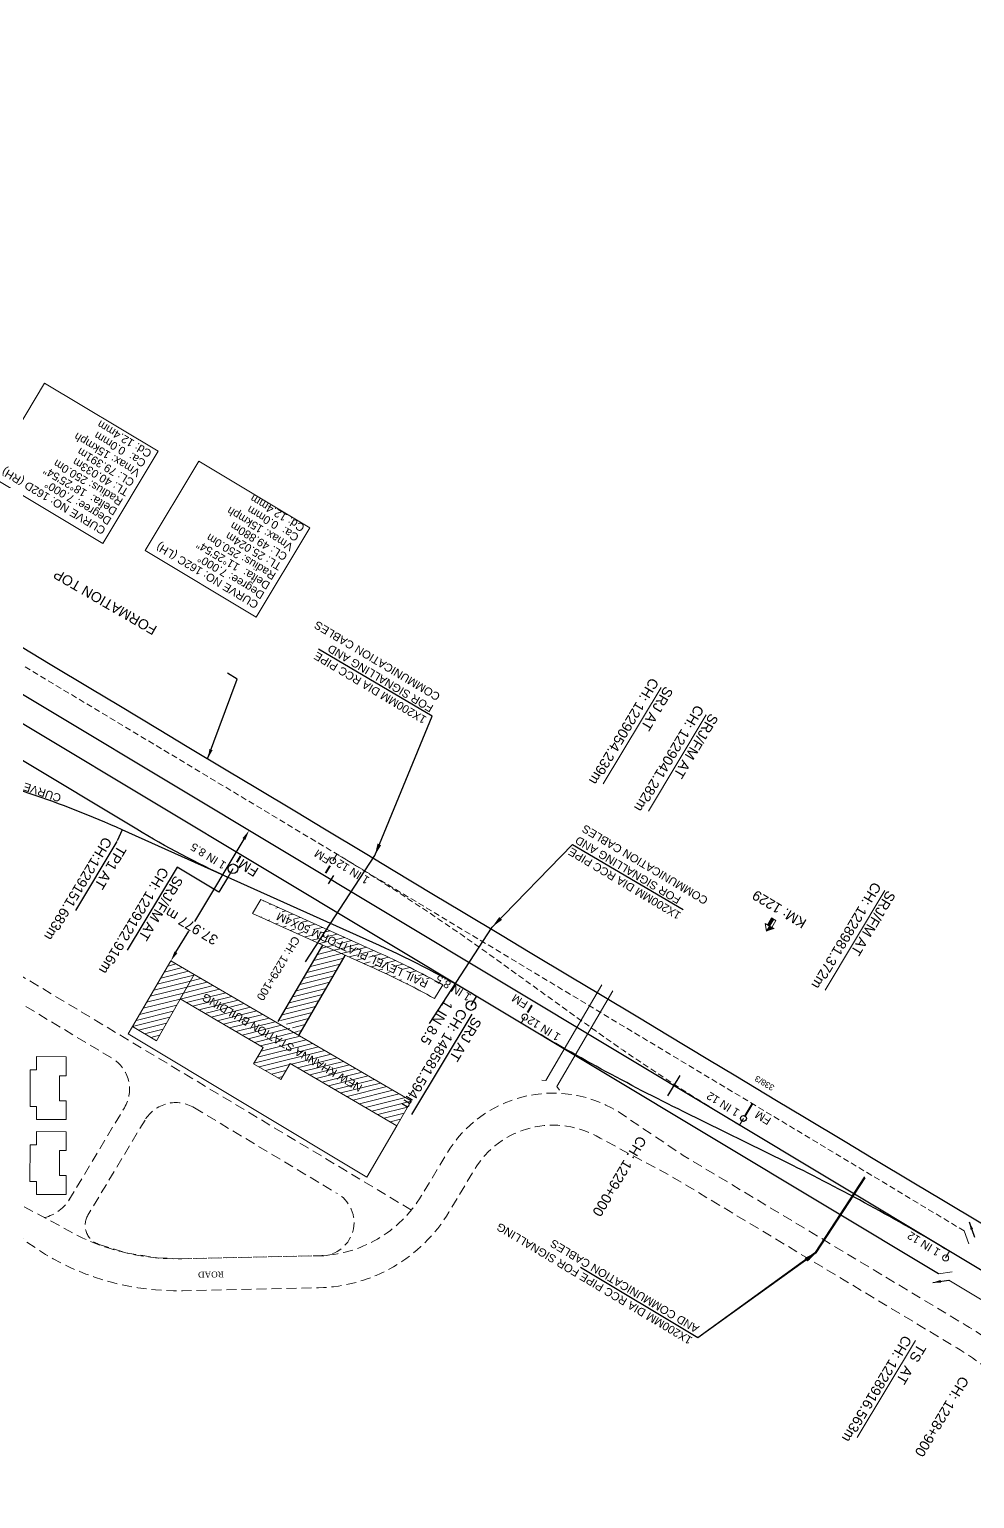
# Model space of a CAD drawing. Header units: metres. Extents: x 609381 to 616074, y 3398603 to 3402640.
# Drawn here: x 612703.7 to 612940, y 3400439.1 to 3400806.3 of the extents above; entities that cross this region are included whole.
import ezdxf
from ezdxf.enums import TextEntityAlignment as Align

# ---------------------------------------------------------------- set-up
doc = ezdxf.new("R2010")
doc.units = ezdxf.units.M
doc.header["$MEASUREMENT"] = 0
doc.linetypes.add('DASHED', pattern=[0.75, 0.5, -0.25])
doc.layers.get('Defpoints').update_dxf_attribs({"lineweight": 0})
for name, color, linetype, lineweight in [('C-ALIG-LABL-DG', 1, 'Continuous', 25), ('C-ALIG-LABL-DG-MARK', 1, 'Continuous', 25), ('DFC FUTURE LINE', 5, 'DASHED', 0), ('Km post', 1, 'Continuous', 13), ("NEW KHANNA CROSSING STN. SRJ's", 10, 'Continuous', 0), ('OHE MAST TEXT', 7, 'Continuous', 0), ('Proposed Curve_Details', 10, 'Continuous', 0), ('PROPOSED DFCC TRACK', 1, 'Continuous', 0), ('PROPOSED DRAIN CUM RETAINING WALL', 144, 'Continuous', 30), ('PROPOSED FEATURES', 1, 'Continuous', 0), ('PROPOSED FORMATION LINE - PLAN', 187, 'Continuous', 0), ('Text', 7, 'Continuous', 13)]:
    doc.layers.add(name, color=color, linetype=linetype, lineweight=lineweight)
for name, color, linetype in [('DFCC LINE', 1, 'Continuous'), ('NEW KHANNA LOOP LINES', 1, 'Continuous'), ('Signalling cable pipes', 234, 'Continuous')]:
    doc.layers.add(name, color=color, linetype=linetype)
doc.styles.add('Arial', font='arial.ttf')
doc.styles.get("Standard").update_dxf_attribs({"font": 'arial.ttf'})
doc.styles.add('Style-Arial', font='arial.ttf')
doc.dimstyles.new('DIM', dxfattribs={"dimtxt": 2.5, "dimasz": 2.5, "dimexe": 0.18, "dimexo": 0.0625, "dimgap": 0.09, "dimtad": 0, "dimtih": 1, "dimtoh": 1, "dimdec": 3, "dimzin": 0, "dimdsep": 46, "dimtxsty": 'Standard', "dimcen": 0.09, "dimadec": 0, "dimazin": 0, "dimtfac": 1, "dimtdec": 3, "dimtofl": 0, "dimtmove": 0, "dimatfit": 3, "dimfxl": 1, "dimtolj": 1, "dimtzin": 0, "dimarcsym": 0})
doc.dimstyles.new('ISO-25', dxfattribs={"dimtxt": 2.5, "dimasz": 2.5, "dimexe": 1.25, "dimexo": 0.625, "dimtad": 1, "dimtxsty": 'Standard', "dimcen": 2.5, "dimadec": 0, "dimazin": 0, "dimtfac": 1, "dimtmove": 0, "dimatfit": 3, "dimfxl": 1, "dimarcsym": 0})
doc.dimstyles.get("Standard").update_dxf_attribs({"dimtxt": 2.5, "dimasz": 2.5, "dimexe": 0.18, "dimexo": 0.0625, "dimgap": 0.09, "dimtad": 0, "dimtih": 1, "dimtoh": 1, "dimdec": 3, "dimzin": 0, "dimdsep": 46, "dimtxsty": 'Standard', "dimcen": 0.09, "dimadec": 0, "dimazin": 0, "dimtfac": 1, "dimtdec": 3, "dimtofl": 0, "dimtmove": 0, "dimatfit": 3, "dimfxl": 1, "dimtolj": 1, "dimtzin": 0, "dimarcsym": 0})
pattern_1 = [(194.02077, (612007.361, 3401057.0714), (0.302842, -1.21276), [])]

# ---------------------------------------------------------------- blocks, each defined once
blk = doc.blocks.new('Tick Hor')
blk.add_lwpolyline([(-0.5, 0), (0.5, 0)])
blk = doc.blocks.new('KM Post')
at = {"layer": 'Km post', "lineweight": 13}
h = blk.add_hatch(color=256, dxfattribs=at)
h.paths.add_polyline_path([(0, -8.9), (1.63, -8.9), (1.63, -3.79), (0, -3.79)])
h.paths.add_polyline_path([(0, -3.79), (0, 0), (-3.36, -3.79)])
for p, q in [((0, -8.9), (0, 0)), ((3.13, -3.79), (0, 0)), ((3.13, -3.79), (-3.36, -3.79))]:
    blk.add_line(p, q, dxfattribs=at)
blk.add_lwpolyline([(1.63, -3.79), (1.63, -8.9), (-1.63, -8.9), (-1.63, -3.79)], dxfattribs=at)
blk = doc.blocks.new('TRAP')
at = {"color": 1, "linetype": 'Continuous', "lineweight": 13, "flags": 128}
for points in [[(-1.29, 0.77), (-0.15, -2.47)], [(1.29, -0.77), (0.15, 2.47)]]:
    blk.add_lwpolyline(points, dxfattribs=at)
blk = doc.blocks.new('*D127')
at = {"color": 0, "lineweight": -2, "transparency": 16777216}
for p, q in [((612757.29, 3400603.92), (612744.91, 3400583.31)), ((612758.52, 3400606.1), (612758.42, 3400606.16)), ((612740.31, 3400575.65), (612743.5, 3400580.96)), ((612739.08, 3400573.48), (612739.18, 3400573.41))]:
    blk.add_line(p, q, dxfattribs=at)
at = {"color": 0, "transparency": 16777216}
for points in [[(612757.64, 3400603.71), (612756.93, 3400604.14), (612758.57, 3400606.07)], [(612740.67, 3400575.44), (612739.96, 3400575.87), (612739.03, 3400573.51)]]:
    blk.add_solid(points, dxfattribs=at)
at = {"layer": 'Defpoints', "color": 0, "transparency": 16777216}
for p in [(612758.57, 3400606.07), (612758.57, 3400606.07), (612739.03, 3400573.51)]:
    blk.add_point(p, dxfattribs=at)
at = {"color": 0, "lineweight": 13, "transparency": 16777216, "insert": (612744.21, 3400582.13), "char_height": 2.5, "attachment_point": 5, "rotation": 149.0208}
blk.add_mtext('\\A1;37.977 m', dxfattribs=at)

msp = doc.modelspace()

# ---------------------------------------------------------------- hatches: boundary and pattern name
at = {"lineweight": 13}
h = msp.add_hatch(dxfattribs=at)
h.set_pattern_fill('ANSI31', color=1, scale=10)
h.set_pattern_definition(pattern_1)
edge = h.paths.add_edge_path()
edge.add_arc((612695.8768, 3400365.4458), 226.62, 61.225947, 65.784378)
edge.add_line((612788.83, 3400572.1251), (612759.4167, 3400585.3536))
edge.add_arc((612695.8768, 3400365.4458), 230.62, 61.187681, 65.784378)
edge.add_line((612790.4706, 3400575.7731), (612761.49, 3400588.8071))
h.paths.add_polyline_path([(612804.2694, 3400568.7691), (612765.7883, 3400586.4268), (612764.4936, 3400583.6053), (612802.9747, 3400565.9476)], flags=24)
h = msp.add_hatch(dxfattribs=at)
h.set_pattern_fill('ANSI31', color=1, scale=10)
h.set_pattern_definition(pattern_1)
h.paths.add_polyline_path([(612769.4075, 3400555.8101), (612768.9477, 3400556.0777), (612770.0342, 3400555.4453), (612770.9924, 3400554.8876)])
h.paths.add_polyline_path([(612766.011, 3400557.787), (612766.4915, 3400557.5074), (612766.1556, 3400558.8262), (612765.6652, 3400557.9883)])
edge = h.paths.add_edge_path()
edge.add_line((612766.1461, 3400558.8144), (612777.0285, 3400577.4328))
edge.add_line((612777.0285, 3400577.4328), (612782.6835, 3400574.8894))
edge.add_line((612771.4186, 3400555.6168), (612782.6835, 3400574.8894))
edge.add_line((612766.4915, 3400557.5074), (612768.9477, 3400556.0777))
edge.add_line((612770.8022, 3400554.9983), (612771.4158, 3400555.6184))
h = msp.add_hatch(dxfattribs=at)
h.set_pattern_fill('ANSI31', color=1, scale=10)
h.set_pattern_definition(pattern_1)
h.paths.add_polyline_path([(612739.0267, 3400573.5074), (612744.8369, 3400570.1113), (612735.4225, 3400553.5488), (612729.4136, 3400557.0608)])
h = msp.add_hatch(dxfattribs=at)
h.set_pattern_fill('ANSI31', color=1, scale=10)
h.set_pattern_definition(pattern_1)
h.paths.add_polyline_path([(612744.8369, 3400570.1113), (612799.1386, 3400538.5052), (612795.5179, 3400532.3107), (612768.858, 3400547.8934), (612766.4913, 3400543.8444), (612759.7141, 3400547.8057), (612762.0808, 3400551.8547), (612741.3479, 3400563.9731)])
h.paths.add_polyline_path([(612787.8149, 3400542.5956), (612746.7349, 3400566.654), (612745.1661, 3400563.9752), (612786.2461, 3400539.9168)], flags=24)

# ---------------------------------------------------------------- linework, layer by layer
at = {"color": 1, "lineweight": 13}
for points in [[(612722.0014, 3400677.7799), (612693.6178, 3400694.8205), (612707.4667, 3400717.8879), (612735.8503, 3400700.8473)], [(612760.3576, 3400659.404), (612732.6343, 3400676.0482), (612746.0118, 3400698.3303), (612773.7351, 3400681.6862)]]:
    msp.add_lwpolyline(points, close=True, dxfattribs=at)
for points in [[(612739.0267, 3400573.5074), (612744.8369, 3400570.1113), (612735.4225, 3400553.5488), (612729.4136, 3400557.0608), (612739.0267, 3400573.5074)], [(612744.8369, 3400570.1113), (612799.1386, 3400538.5052), (612795.5179, 3400532.3107), (612768.858, 3400547.8934), (612766.4913, 3400543.8444), (612759.7141, 3400547.8057), (612762.0808, 3400551.8547), (612741.3479, 3400563.9731)], [(612741.3479, 3400563.9731), (612744.8381, 3400570.1107)], [(612729.4141, 3400557.0604), (612728.3345, 3400555.2622), (612787.9967, 3400519.4429), (612795.5179, 3400532.3107)], [(612705.44, 3400533.8311), (612712.8588, 3400533.8173), (612712.8676, 3400538.5573), (612711.1928, 3400538.5604), (612711.2044, 3400544.8004), (612712.8792, 3400544.7973), (612712.888, 3400549.5373), (612705.4702, 3400549.5617), (612705.4631, 3400546.2817), (612703.8543, 3400546.2847), (612703.8373, 3400537.1247), (612705.4461, 3400537.1111), (612705.44, 3400533.8417)], [(612705.4052, 3400515.1112), (612712.824, 3400515.0974), (612712.8328, 3400519.8374), (612711.158, 3400519.8405), (612711.1696, 3400526.0805), (612712.8444, 3400526.0773), (612712.8532, 3400530.8173), (612705.4354, 3400530.8417), (612705.4284, 3400527.5618), (612703.8195, 3400527.5647), (612703.8025, 3400518.4048), (612705.4113, 3400518.3911), (612705.4052, 3400515.1218)]]:
    msp.add_lwpolyline(points, dxfattribs=at)
at = {"color": 5, "lineweight": 13}
msp.add_lwpolyline([(612938.5255, 3400502.759), (612937.3886, 3400505.9988)], dxfattribs=at)
at = {"layer": 'C-ALIG-LABL-DG', "color": 1, "linetype": 'Continuous', "lineweight": 25}
msp.add_line((612864.7651, 3400542.3139), (612863.4783, 3400540.1705), dxfattribs=at)
at = {"layer": 'C-ALIG-LABL-DG-MARK', "color": 1, "linetype": 'Continuous', "lineweight": 25}
msp.add_line((612726.8432, 3400606.2533), (612725.6126, 3400603.5173), dxfattribs=at)
at = {"layer": 'DFC FUTURE LINE', "lineweight": 0, "ltscale": 3, "flags": 128}
for points in [[(612885.1956, 3400537.338), (612017.4715, 3401058.2913)], [(612937.3867, 3400506.0041), (612885.1956, 3400537.338)]]:
    msp.add_lwpolyline(points, dxfattribs=at)
msp.add_lwpolyline([(612881.185, 3400532.4559, -0.02078913), (612842.6546, 3400557.8245), (612819.0449, 3400574.8166, 0.02078909), (612780.5146, 3400600.1851)], format="xyb", dxfattribs=at)
at = {"layer": 'DFCC LINE', "lineweight": 30, "flags": 128}
for points in [[(613958.1459, 3399885.8837), (611491.7053, 3401366.6543)], [(613958.1453, 3399885.8841), (611491.7061, 3401366.6538)]]:
    msp.add_lwpolyline(points, dxfattribs=at)
at = {"layer": 'DFCC LINE', "flags": 128}
for points in [[(612930.9526, 3400495.2872), (611523.7808, 3401340.1072), (611516.0646, 3401344.7397)], [(612730.4946, 3400606.3921), (611799.3492, 3401165.4215)], [(612791.1679, 3400577.3236), (612726.8432, 3400606.2533)], [(612725.5237, 3400603.2996), (612715.2184, 3400586.1261)], [(612753.1735, 3400594.222), (612751.0238, 3400590.6413), (612740.5684, 3400596.9184), (612728.1232, 3400576.1561)], [(612754.5499, 3400596.5145), (612753.263, 3400594.3711)], [(612814.0609, 3400562.3282), (612815.4452, 3400564.6341)], [(612814.228, 3400560.2035), (612799.1792, 3400535.1375)]]:
    msp.add_lwpolyline(points, dxfattribs=at)
for points in [[(612726.8432, 3400606.2533, 0.04992096), (612679.6196, 3400622.054)], [(612753.2631, 3400594.3711, -0.02746644), (612730.4946, 3400606.3921)], [(612815.4583, 3400564.6262, 0.02952039), (612791.1679, 3400577.3236)]]:
    msp.add_lwpolyline(points, format="xyb", dxfattribs=at)
at = {"layer": 'DFCC LINE', "const_width": 0.5, "flags": 128}
msp.add_lwpolyline([(612756.4752, 3400599.7214), (612755.5125, 3400598.1179)], dxfattribs=at)
at = {"layer": 'DFCC LINE'}
for centre in [(612754.5499, 3400596.5145), (612814.0609, 3400562.3282)]:
    msp.add_circle(centre, 1.2, dxfattribs=at)
at = {"layer": "NEW KHANNA CROSSING STN. SRJ's", "color": 10, "linetype": 'Continuous', "lineweight": 13, "flags": 128}
for points in [[(612861.5728, 3400641.7898), (612847.1087, 3400617.6976)], [(612872.8589, 3400635.014), (612858.3948, 3400610.9219)]]:
    msp.add_lwpolyline(points, dxfattribs=at)
at = {"layer": "NEW KHANNA CROSSING STN. SRJ's", "color": 5, "linetype": 'Continuous', "lineweight": 18, "flags": 128}
for points in [[(612779.5156, 3400598.5167), (612780.5165, 3400600.1839)], [(612882.18, 3400534.1133), (612881.185, 3400532.4559)]]:
    msp.add_lwpolyline(points, dxfattribs=at)
at = {"layer": "NEW KHANNA CROSSING STN. SRJ's", "color": 5, "linetype": 'Continuous', "lineweight": 18, "const_width": 0.5, "flags": 128}
for points in [[(612778.8273, 3400597.2883), (612777.7125, 3400595.4314)], [(612884.4021, 3400537.8144), (612882.521, 3400534.6812)]]:
    msp.add_lwpolyline(points, dxfattribs=at)
at = {"layer": "NEW KHANNA CROSSING STN. SRJ's", "color": 5, "linetype": 'Continuous', "lineweight": 13, "flags": 128}
msp.add_lwpolyline([(612917.5175, 3400591.0785), (612902.5869, 3400566.2093)], dxfattribs=at)
at = {"layer": "NEW KHANNA CROSSING STN. SRJ's", "color": 1, "linetype": 'Continuous', "lineweight": 18, "const_width": 0.5, "flags": 128}
msp.add_lwpolyline([(612829.3105, 3400562.443), (612828.1957, 3400560.5861)], dxfattribs=at)
at = {"layer": "NEW KHANNA CROSSING STN. SRJ's", "color": 10, "linetype": 'Continuous', "lineweight": 18, "flags": 128}
for points in [[(612827.5265, 3400559.4714), (612826.6039, 3400557.9348)], [(612827.5265, 3400559.4714), (612826.6039, 3400557.9348)], [(612932.7047, 3400499.257), (612933.7057, 3400500.9242)]]:
    msp.add_lwpolyline(points, dxfattribs=at)
at = {"layer": "NEW KHANNA CROSSING STN. SRJ's", "color": 5, "linetype": 'Continuous', "lineweight": 20}
msp.add_circle((612779.5156, 3400598.5167), 0.75, dxfattribs=at)
at = {"layer": "NEW KHANNA CROSSING STN. SRJ's", "color": 10, "linetype": 'Continuous', "lineweight": 20}
for centre in [(612827.5265, 3400559.4714), (612827.5265, 3400559.4714), (612932.7047, 3400499.257)]:
    msp.add_circle(centre, 0.75, dxfattribs=at)
at = {"layer": "NEW KHANNA CROSSING STN. SRJ's", "color": 5, "linetype": 'Continuous', "lineweight": 25}
msp.add_circle((612882.18, 3400534.1133), 0.75, dxfattribs=at)
at = {"layer": 'PROPOSED DFCC TRACK', "linetype": 'Continuous', "flags": 128}
for points in [[(612846.7511, 3400567.4692), (612832.7816, 3400543.5693), (612831.7336, 3400543.6666)], [(612849.5102, 3400565.9866), (612835.5406, 3400542.0867), (612836.1479, 3400541.227)]]:
    msp.add_lwpolyline(points, dxfattribs=at)
at = {"layer": 'PROPOSED DRAIN CUM RETAINING WALL', "flags": 128}
msp.add_lwpolyline([(612941.8966, 3400507.6705), (612931.7535, 3400513.7601), (612924.7495, 3400517.965), (612914.5834, 3400524.0685), (612907.6024, 3400528.2596), (612897.4524, 3400534.3534), (612890.4554, 3400538.5541), (612880.3053, 3400544.6479), (612873.3083, 3400548.8487), (612863.1478, 3400554.9487), (612856.1612, 3400559.1432), (612846.001, 3400565.2431), (612839.0141, 3400569.4378), (612828.8728, 3400575.5263), (612821.8671, 3400579.7323), (612811.721, 3400585.8236), (612804.72, 3400590.0269), (612794.5735, 3400596.1185), (612787.5729, 3400600.3214), (612777.429, 3400606.4115), (612770.4258, 3400610.616), (612760.2816, 3400616.7062), (612753.2787, 3400620.9105), (612743.1388, 3400626.9982), (612736.1317, 3400631.205), (612725.9919, 3400637.2926), (612718.9846, 3400641.4996), (612708.8431, 3400647.5882), (612701.8375, 3400651.7941)], dxfattribs=at)
at = {"layer": 'PROPOSED FEATURES', "linetype": 'DASHED', "lineweight": 18, "ltscale": 5}
for p, q in [((612799.1567, 3400511.2272), (612588.4419, 3400637.7335)), ((612744.8993, 3400536.7958), (612780.2681, 3400515.5689))]:
    msp.add_line(p, q, dxfattribs=at)
at = {"layer": 'PROPOSED FEATURES'}
for p, q in [((612759.4167, 3400585.3536), (612761.49, 3400588.8071)), ((612807.0223, 3400567.5157), (612804.9619, 3400564.0838))]:
    msp.add_line(p, q, dxfattribs=at)
at = {"layer": 'PROPOSED FEATURES', "linetype": 'DASHED', "lineweight": 18, "ltscale": 5, "flags": 128}
msp.add_lwpolyline([(612713.5391, 3400513.6903), (612727.415, 3400536.8028, 0.41421356), (612724.3314, 3400549.1516), (612586.3466, 3400631.9932)], format="xyb", dxfattribs=at)
at = {"layer": 'PROPOSED FEATURES'}
for points in [[(612804.9619, 3400564.0838, 0.01989253), (612788.83, 3400572.1251), (612759.4167, 3400585.3536)], [(612807.0223, 3400567.5157, 0.02005956), (612790.4706, 3400575.7731), (612761.49, 3400588.8071)]]:
    msp.add_lwpolyline(points, format="xyb", dxfattribs=at)
at = {"layer": 'PROPOSED FEATURES', "color": 1, "linetype": 'Continuous', "lineweight": 25, "flags": 128}
for points in [[(612765.8578, 3400558.3212), (612777.0285, 3400577.4328)], [(612770.9924, 3400554.8876), (612782.6327, 3400574.8024)]]:
    msp.add_lwpolyline(points, dxfattribs=at)
at = {"layer": 'PROPOSED FEATURES', "linetype": 'DASHED', "lineweight": 18, "ltscale": 5}
msp.add_lwpolyline([(612732.5667, 3400533.727), (612718.3088, 3400509.9784, 0.48518287), (612721.096, 3400502.6349), (612727.8046, 3400500.5259), (612735.6184, 3400499.2708), (612741.792, 3400499.0648), (612776.271, 3400499.8173)], format="xyb", dxfattribs=at)
for centre, radius, start, end in [((612740.2684, 3400529.0908), 8.9895, 58.993009, 149.087779), ((612776.4735, 3400508.1299), 8.3509, 265.324934, 62.974245), ((612705.1221, 3400519.0898), 10, 283.163912, 330.813593)]:
    msp.add_arc(centre, radius, start, end, dxfattribs=at)
at = {"layer": 'PROPOSED FORMATION LINE - PLAN', "lineweight": 0, "flags": 128}
msp.add_lwpolyline([(612941.8966, 3400507.6705), (612931.7535, 3400513.7601), (612924.7495, 3400517.965), (612914.5834, 3400524.0685), (612907.6024, 3400528.2596), (612897.4524, 3400534.3534), (612890.4554, 3400538.5541), (612880.3053, 3400544.6479), (612873.3083, 3400548.8487), (612863.1478, 3400554.9487), (612856.1612, 3400559.1432), (612846.001, 3400565.2431), (612839.0141, 3400569.4378), (612828.8728, 3400575.5263), (612821.8671, 3400579.7323), (612811.721, 3400585.8236), (612804.72, 3400590.0269), (612794.5735, 3400596.1185), (612787.5729, 3400600.3214), (612777.429, 3400606.4115), (612770.4258, 3400610.616), (612760.2816, 3400616.7062), (612753.2787, 3400620.9105), (612743.1388, 3400626.9982), (612736.1317, 3400631.205), (612725.9919, 3400637.2926), (612718.9846, 3400641.4996), (612708.8431, 3400647.5882), (612701.8375, 3400651.7941)], dxfattribs=at)
at = {"layer": 'Signalling cable pipes', "lineweight": 30}
for points in [[(612772.7093, 3400573.2987), (612790.0045, 3400599.8216)], [(612803.6522, 3400557.8874), (612819.3642, 3400581.9492)], [(612900.1756, 3400500.6206), (612912.4949, 3400519.5127)], [(612900.3453, 3400500.5148), (612912.6064, 3400519.3175)]]:
    msp.add_lwpolyline(points, dxfattribs=at)

# ---------------------------------------------------------------- block references
at = {"layer": 'C-ALIG-LABL-DG', "color": 1, "linetype": 'Continuous', "lineweight": 25, "rotation": 239.0207664157784}
for p, xscale, yscale, zscale in [((612779.0297, 3400593.7867), 2.5, 2.5, 2.5), ((612864.7651, 3400542.3139), 6.000000000000001, 6.000000000000001, 6.000000000000001)]:
    msp.add_blockref('Tick Hor', p, dxfattribs=dict(at, xscale=xscale, yscale=yscale, zscale=zscale))
at = {"layer": 'NEW KHANNA LOOP LINES', "color": 5, "linetype": 'Continuous', "lineweight": 0, "rotation": 0.02854849621377911}
msp.add_blockref('TRAP', (612938.6766, 3400505.23), dxfattribs=at)
at = {"layer": 'NEW KHANNA LOOP LINES', "linetype": 'Continuous', "lineweight": 0, "xscale": -0.9999999999999973, "rotation": 118.0129843501698}
msp.add_blockref('TRAP', (612932.2423, 3400494.5127), dxfattribs=at)

# ---------------------------------------------------------------- texts
at = {"layer": 'C-ALIG-LABL-DG', "color": 1, "style": 'Arial'}
msp.add_text('CH: 1229+100', height=2, rotation=239.020766, dxfattribs=at).set_placement((612769.6951, 3400579.8847))
at = {"layer": 'DFCC LINE', "char_height": 2.5, "attachment_point": 4, "rotation": 239.020762, "line_spacing_factor": 0.648, "style": 'Style-Arial'}
for s, insert, width in [('\\pxsm1;TP1 AT \\PCH:1229151.683m ', (612725.1603, 3400602.9899), 45.943918), ('\\pxsm1;SRJ/FM AT \\PCH: 1229122.916m ', (612739.3547, 3400595.4392), 47.73987), ('\\pxsm1;SRJ AT \\PCH: 148581.594m \\P\\ps*;1 IN 8.5', (612812.1776, 3400561.1933), 28.145737)]:
    msp.add_mtext(s, dxfattribs=dict(at, insert=insert, width=width))
at = {"layer": 'DFCC LINE', "attachment_point": 4, "rotation": 148, "line_spacing_factor": 0.60036, "style": 'Style-Arial'}
for s, insert, char_height in [('1 IN 8.5', (612752.5345, 3400597.0898), 2), ('FM', (612760.5256, 3400595.4042), 2.5), ('1 IN 8.5', (612813.7624, 3400564.1147), 2)]:
    msp.add_mtext(s, dxfattribs=dict(at, insert=insert, char_height=char_height))
at = {"layer": "NEW KHANNA CROSSING STN. SRJ's", "linetype": 'Continuous', "lineweight": 13, "char_height": 2.5, "width": 47.160061, "attachment_point": 4, "rotation": 239.020762, "line_spacing_factor": 0.648, "style": 'Style-Arial'}
for s, insert in [('\\pxsm1;SRJ AT \\PCH: 1229054.239m', (612861.867, 3400642.7519)), ('\\pxsm1;SRJ/FM AT \\PCH: 1229041.282m', (612873.1531, 3400635.9761))]:
    msp.add_mtext(s, dxfattribs=dict(at, insert=insert))
at = {"layer": "NEW KHANNA CROSSING STN. SRJ's", "color": 5, "linetype": 'Continuous', "lineweight": 13, "char_height": 2, "attachment_point": 4, "rotation": 148, "line_spacing_factor": 0.60036, "style": 'Style-Arial'}
for s, insert in [('FM', (612778.6043, 3400598.4753)), ('1 IN 12', (612788.3454, 3400593.3548)), ('1 IN 12', (612880.8758, 3400535.2792)), ('FM', (612888.7661, 3400533.2079))]:
    msp.add_mtext(s, dxfattribs=dict(at, insert=insert))
at = {"layer": "NEW KHANNA CROSSING STN. SRJ's", "color": 1, "linetype": 'Continuous', "lineweight": 13, "insert": (612827.9693, 3400562.3236), "char_height": 2, "attachment_point": 4, "rotation": 148, "line_spacing_factor": 0.60036, "style": 'Style-Arial'}
msp.add_mtext('FM', dxfattribs=at)
at = {"layer": "NEW KHANNA CROSSING STN. SRJ's", "linetype": 'Continuous', "lineweight": 13, "char_height": 2, "attachment_point": 4, "rotation": 148, "line_spacing_factor": 0.60036, "style": 'Style-Arial'}
for insert in [(612836.0914, 3400554.1697, 18.4048), (612931.0739, 3400500.3754)]:
    msp.add_mtext('1 IN 12', dxfattribs=dict(at, insert=insert))
at = {"layer": 'NEW KHANNA LOOP LINES', "color": 1, "linetype": 'Continuous', "lineweight": 13, "style": 'Arial'}
msp.add_text('NEW KHANNA STATION BUILDING ', height=2, rotation=149.644825, dxfattribs=at).set_placement((612746.3973, 3400565.0537), align=Align.MIDDLE_RIGHT)
at = {"layer": 'OHE MAST TEXT', "style": 'Arial'}
msp.add_text('338/3', height=1.5, rotation=149, dxfattribs=at).set_placement((612890.0817, 3400542.2328))
at = {"layer": 'Proposed Curve_Details', "color": 1, "lineweight": 13, "style": 'Arial'}
msp.add_text('CURVE NO.-162C', height=2, rotation=161.576171, dxfattribs=at).set_placement((612711.8142, 3400614.9995))
at = {"layer": 'Proposed Curve_Details', "color": 1, "lineweight": 0, "char_height": 2, "attachment_point": 7, "rotation": 149.020766, "line_spacing_factor": 0.84, "style": 'Arial'}
for s, insert, width in [('\\pxt11;CURVE NO: 162D (RH)\\P\\ptz;Degree: 7.000°\\PDelta:  18°25\'54"\\PRadius: 250.0m\\PTL: 40.033m\\PCL: 79.391m\\PVmax: 15kmph\\PCa:  0.0mm\\PCd: 12.4mm', (612734.4672, 3400700.8399), 32.245327), ('\\pxt10,12;CURVE NO: 162C (LH)\\P\\pt12;Degree: 7.000°\\P\\ptz;Delta:  11°25\'54"\\PRadius: 250.0m\\PTL: 25.024m\\PCL: 49.880m\\PVmax: 15kmph\\PCa:  0.0mm\\PCd: 12.4mm', (612772.7024, 3400682.3062), 31.408236)]:
    msp.add_mtext(s, dxfattribs=dict(at, insert=insert, width=width))
at = {"layer": 'PROPOSED FEATURES', "lineweight": 13}
msp.add_text('RAIL LEVEL PLATFORM 50X4M', height=2, rotation=155.351251, dxfattribs=at).set_placement((612784.3818, 3400576.1878), align=Align.MIDDLE_CENTER)
at = {"layer": 'PROPOSED FORMATION LINE - PLAN', "lineweight": 0}
msp.add_text('FORMATION TOP', height=2.5, rotation=149.961089, dxfattribs=at).set_placement((612710.6143, 3400671.5172, 306.8582), align=Align.RIGHT)
at = {"layer": 'Signalling cable pipes', "char_height": 2, "width": 36.922736, "attachment_point": 1, "rotation": 149.137675, "style": 'Style-Arial'}
for s, insert in [('\\pxql;1X200MM DIA RCC PIPE FOR SIGNALLING AND COMMUNICATION CABLES', (612802.1187, 3400632.6332)), ('\\pxqr;1X200MM DIA RCC PIPE FOR SIGNALLING AND COMMUNICATION CABLES', (612869.8491, 3400581.2491))]:
    msp.add_mtext(s, dxfattribs=dict(at, insert=insert))
at = {"layer": 'Text', "color": 1, "insert": (612779.9667, 3400494.9046), "char_height": 1.5, "attachment_point": 1, "rotation": 181.017412}
msp.add_mtext_dynamic_manual_height_columns('\\pxqc;{\\fBook Antiqua|b0|i0|c0|p18;ROAD}', width=61.849513, gutter_width=1.25, heights=[0], dxfattribs=at)

# ---------------------------------------------------------------- dimensions: what is measured, and where the dimension line sits
at = {"color": 1, "lineweight": 13}
dim = msp.add_linear_dim(base=(612758.5745, 3400606.0673), p1=(612739.0267, 3400573.5074), p2=(612758.5745, 3400606.0673), angle=59.020766, dimstyle='DIM', override={"dimpost": ' m'}, dxfattribs=at)
dim.commit()
dim.dimension.update_dxf_attribs({"geometry": '*D127', "text_midpoint": (612744.2051, 3400582.133), "dimtype": 129})

# ---------------------------------------------------------------- leaders
at = {"layer": 'NEW KHANNA LOOP LINES', "color": 5, "linetype": 'Continuous', "lineweight": 0}
msp.add_leader([(612938.6286, 3400508.2678), (612939.9627, 3400504.4667)], dimstyle='DIM', override={"dimasz": 2, "dimgap": 0.09, "dimtad": 0}, dxfattribs=at)
at = {"layer": 'NEW KHANNA LOOP LINES', "linetype": 'Continuous', "lineweight": 0}
msp.add_leader([(612929.5385, 3400493.1269), (612933.5205, 3400493.7364)], dimstyle='DIM', override={"dimasz": 2, "dimgap": 0.09, "dimtad": 0}, dxfattribs=at)
msp.add_leader([(612929.5385, 3400493.1269), (612933.5205, 3400493.7364)], dimstyle='DIM', override={"dimasz": 2, "dimgap": 0.09, "dimtad": 0}, dxfattribs=at)
at = {"layer": 'PROPOSED FORMATION LINE - PLAN', "lineweight": 0}
msp.add_leader([(612748.2088, 3400623.9544), (612755.5868, 3400643.9069), (612753.1591, 3400645.3591)], dimstyle='ISO-25', override={"dimtxt": 3, "dimasz": 2.5, "dimgap": 0.625, "dimtad": 0, "dimdec": 3, "dimzin": 2, "dimtdec": 3}, dxfattribs=at)
at = {"layer": 'Signalling cable pipes', "lineweight": 13}
for points in [[(612790.0045, 3400599.8216), (612804.3269, 3400634.6268), (612775.9341, 3400651.3506)], [(612819.3642, 3400581.9492), (612839.4534, 3400602.6093), (612867.1175, 3400586.3147)], [(612900.3453, 3400500.5148), (612870.8096, 3400479.3099), (612841.469, 3400496.8471)], [(612900.1756, 3400500.6206), (612870.8096, 3400479.3099)]]:
    msp.add_leader(points, dimstyle='Standard', override={"dimasz": 3, "dimgap": 0.25}, dxfattribs=at)

# ---------------------------------------------------------------- next in the draw order: texts
at = {"layer": 'C-ALIG-LABL-DG', "color": 1, "linetype": 'Continuous', "lineweight": 25, "char_height": 2.5, "style": 'Arial', "bg_fill": 3, "box_fill_scale": 1.04, "bg_fill_color": 256, "bg_fill_true_color": 13158600, "bg_fill_transparency": 0}
for s, insert, width, attachment_point, rotation in [('KM: 1229', (612896.8974, 3400581.4584), 14.684959, 1, 149.020766), ('CH: 1229+000', (612856.9927, 3400529.3679), 22.502814, 4, 239.020766), ('CH: 1228+900', (612937.5808, 3400469.3216), 22.502814, 4, 239.020766)]:
    msp.add_mtext(s, dxfattribs=dict(at, insert=insert, width=width, attachment_point=attachment_point, rotation=rotation))

# ---------------------------------------------------------------- next in the draw order: linework, layer by layer
at = {"layer": 'DFCC LINE', "flags": 128}
msp.add_lwpolyline([(612930.9526, 3400495.2872), (611523.7808, 3401340.1072), (611516.0646, 3401344.7397)], dxfattribs=at)
msp.add_lwpolyline([(612933.7065, 3400500.9237, 0.02078913), (612893.2025, 3400523.0049), (612867.1059, 3400535.8548, -0.02078807), (612826.6039, 3400557.9348, -0.02078807)], format="xyb", dxfattribs=at)
at = {"layer": "NEW KHANNA CROSSING STN. SRJ's", "color": 10, "linetype": 'Continuous', "lineweight": 13, "flags": 128}
msp.add_lwpolyline([(612925.1493, 3400478.5939), (612910.6381, 3400454.4234)], dxfattribs=at)
at = {"layer": 'NEW KHANNA LOOP LINES', "linetype": 'Continuous', "lineweight": 0}
msp.add_lwpolyline([(612933.5323, 3400493.7385), (613874.5298, 3399928.7942), (613977.0295, 3399867.2567)], dxfattribs=at)
at = {"layer": 'PROPOSED FEATURES', "linetype": 'DASHED', "lineweight": 18, "ltscale": 5, "flags": 128}
for points in [[(612996.7457, 3400333.2041), (612995.8915, 3400403.5352, 0.04875551), (612994.7638, 3400413.785), (612992.0261, 3400426.8208, 0.05032858), (612988.8039, 3400436.964), (612985.9779, 3400443.4991, 0.15517911), (612978.8162, 3400451.7297), (612972.0297, 3400455.8611, -0.0366295), (612969.4099, 3400457.7316), (612950.6462, 3400473.3219, 0.038113), (612937.8584, 3400482.3953), (612867.1319, 3400524.8783), (612850.502, 3400536.0339, 0.41434891), (612808.0485, 3400525.4322), (612801.6984, 3400514.8493, -0.25761496), (612775.7929, 3400499.8068), (612741.792, 3400499.0648, -0.14129194), (612711.7962, 3400507.0092), (612694.1245, 3400516.4277), (612534.8083, 3400611.8471), (612518.1641, 3400622.9814, -0.01386017), (612509.002, 3400628.8199), (612480.8023, 3400647.9088, 0.01453623), (612463.4326, 3400658.9445), (612445.7354, 3400668.3152), (611750.6427, 3401082.0781), (611733.9685, 3401093.1673, -0.38478899), (611721.7177, 3401132.881), (611734.2822, 3401159.8892, 0.38596636), (611721.5233, 3401200.9509), (611703.7879, 3401210.2489), (611293.4147, 3401452.2554, -0.17613505), (611277.3349, 3401471.7669), (611275.6527, 3401476.5135, 0.18807146), (611247.794, 3401508.7695), (611227.2628, 3401519.6315, -0.02789673), (611217.9996, 3401525.2143), (611198.093, 3401538.7799, 0.08733755), (611187.6646, 3401543.4863), (611184.0343, 3401544.4121, -0.0652839), (611175.1, 3401547.9816), (611167.0113, 3401552.511)], [(612990.7462, 3400333.1312), (612989.892, 3400403.4624, 0.04875551), (612988.8919, 3400412.5518), (612986.1542, 3400425.5876, 0.05032858), (612983.2968, 3400434.5825), (612980.4707, 3400441.1176, 0.15517911), (612975.6963, 3400446.6046), (612968.9098, 3400450.736, -0.0366295), (612965.5755, 3400453.1167), (612946.8118, 3400468.707, 0.038113), (612934.7689, 3400477.2519), (612864.0424, 3400519.7349), (612846.3826, 3400529.1759, 0.41434891), (612814.9084, 3400521.316), (612808.5583, 3400510.7332, -0.25761496), (612775.9674, 3400491.8087), (612741.9665, 3400491.0667, -0.14129194), (612707.6857, 3400500.146), (612691.0416, 3400511.2804), (612531.7253, 3400606.6997), (612514.0536, 3400616.1182, -0.01386017), (612504.5174, 3400622.195), (612476.3178, 3400641.284, 0.01453623), (612459.3406, 3400652.0702), (612442.6664, 3400663.1595), (611747.5737, 3401076.9224), (611729.8765, 3401086.2931, -0.38478899), (611714.4642, 3401136.2554), (611727.0287, 3401163.2637, 0.38596636), (611717.4596, 3401194.0599), (611700.74, 3401205.0807), (611290.3668, 3401447.0871, -0.17613505), (611271.6795, 3401469.7627), (611269.9974, 3401474.5093, 0.18807146), (611244.9882, 3401503.466), (611224.457, 3401514.328, -0.02789673), (611214.6208, 3401520.2561), (611194.7142, 3401533.8217, 0.08733755), (611186.1819, 3401537.6724), (611182.5516, 3401538.5982, -0.0652839), (611172.1684, 3401542.7465), (611164.0798, 3401547.276)]]:
    msp.add_lwpolyline(points, format="xyb", dxfattribs=at)

# ---------------------------------------------------------------- next in the draw order: block references
at = {"layer": 'C-ALIG-LABL-DG', "color": 1, "linetype": 'Continuous', "lineweight": 25, "xscale": 0.3933041122191762, "yscale": 0.3933041122191762, "zscale": 0.3933041122191762, "rotation": 149.0207664173357}
msp.add_blockref('KM Post', (612887.9278, 3400580.8949), dxfattribs=at)

# ---------------------------------------------------------------- next in the draw order: texts
at = {"layer": "NEW KHANNA CROSSING STN. SRJ's", "color": 5, "linetype": 'Continuous', "lineweight": 13, "insert": (612917.4666, 3400591.7089), "char_height": 2.5, "width": 55.596133, "attachment_point": 4, "rotation": 239.020762, "line_spacing_factor": 0.648, "style": 'Style-Arial'}
msp.add_mtext('\\pxsm1;SRJ/FM AT \\PCH: 1228981.372m ', dxfattribs=at)
at = {"layer": "NEW KHANNA CROSSING STN. SRJ's", "linetype": 'Continuous', "lineweight": 13, "insert": (612925.0909, 3400478.448), "char_height": 2.5, "width": 51.60971, "attachment_point": 4, "rotation": 239.020762, "line_spacing_factor": 0.648, "style": 'Style-Arial'}
msp.add_mtext('\\pxsm1;TS  AT \\PCH: 1228916.563m', dxfattribs=at)
at = {"layer": 'Signalling cable pipes', "insert": (612868.5504, 3400477.5371), "char_height": 2, "width": 63.05151, "attachment_point": 1, "rotation": 149.137675, "style": 'Style-Arial'}
msp.add_mtext('1X200MM DIA RCC PIPE FOR SIGNALLING \\PAND COMMUNICATION CABLES', dxfattribs=at)

doc.saveas('drawing.dxf')
